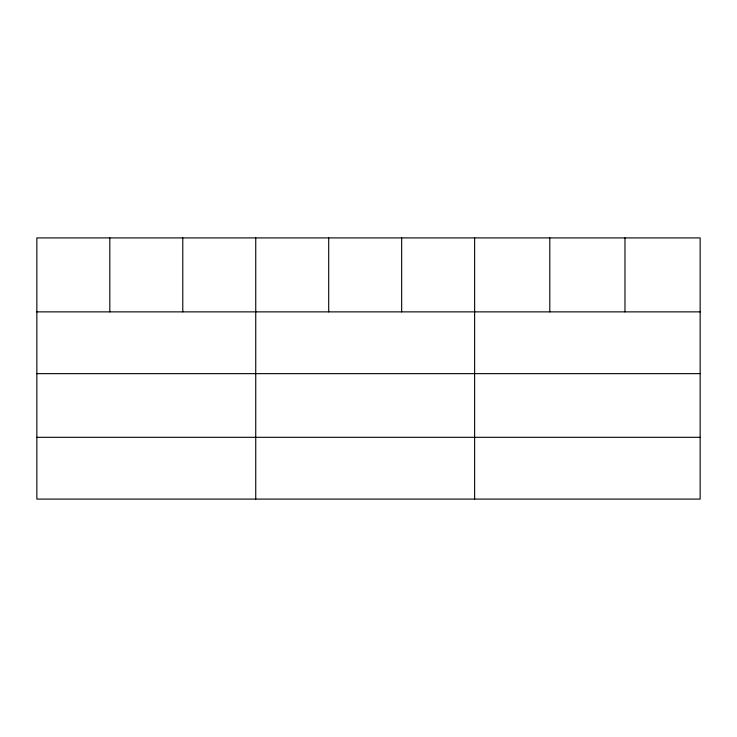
<?xml version="1.0" encoding="UTF-8"?>
<svg xmlns="http://www.w3.org/2000/svg" width="737" height="737" viewBox="0 0 737 737"><rect width="100%" height="100%" fill="white"/><g stroke="black" fill="none" stroke-linecap="round" stroke-linejoin="round"><path stroke-width="1.11" d="M700.15 373.65L700.15 237.913L36.85 237.913L36.85 499.087L700.15 499.087L700.15 373.65L36.85 373.65M36.85 311.871L700.15 311.871M36.85 437.308L700.15 437.308M624.976 237.913L624.976 311.871M549.802 237.913L549.802 311.871M474.628 237.913L474.628 499.087M401.665 237.913L401.665 311.871M328.702 237.913L328.702 311.871M255.739 237.913L255.739 499.087M182.776 237.913L182.776 311.871M109.813 237.913L109.813 311.871"/></g></svg>
